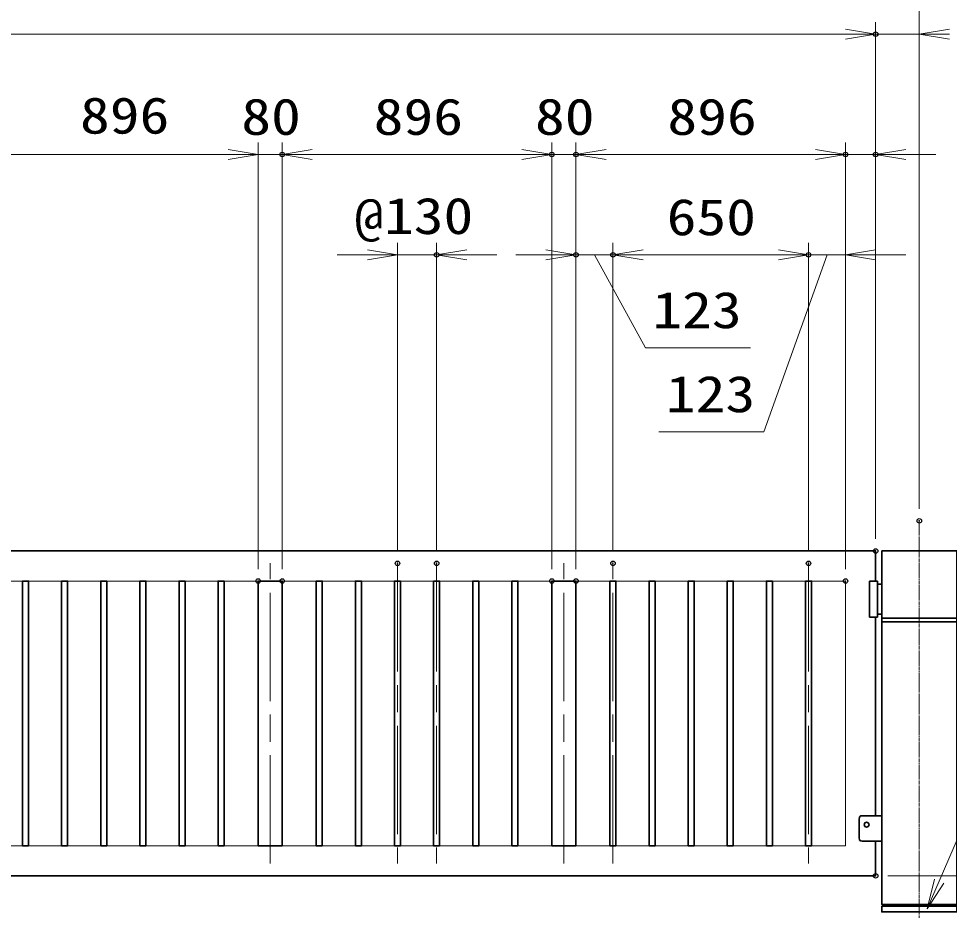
# Model space of a CAD drawing. Units: millimetres at full size. Extents: x -11880 to 11880, y -8400 to 8400.
# Drawn here: x 2010 to 5103, y -648 to 2317 of the extents above; entities that cross this region are included whole.
import ezdxf
from ezdxf.enums import TextEntityAlignment as Align

# ---------------------------------------------------------------- set-up
doc = ezdxf.new("R2010")
doc.units = ezdxf.units.MM
doc.header["$LTSCALE"] = 30
doc.header["$PDMODE"] = 32
doc.header["$PDSIZE"] = 15
doc.linetypes.add('USER2', pattern=[18, 12, -1.5, 3, -1.5])
for name, color, linetype, lineweight in [('0-1_外形線', 7, 'Continuous', 35), ('0-2_0', 7, 'Continuous', 18), ('0-3_寸法線', 4, 'Continuous', 18), ('0-5_細線', 2, 'Continuous', 35), ('0-7_軸線', 200, 'USER2', 15)]:
    doc.layers.add(name, color=color, linetype=linetype, lineweight=lineweight)
doc.layers.add('0-4_Defpoints', color=7, linetype='Continuous')
doc.styles.add('ＭＳ ゴシック', font='')
doc.styles.get('ＭＳ ゴシック').set_extended_font_data('MS Gothic')

# ---------------------------------------------------------------- blocks, each defined once
blk = doc.blocks.new('_Open')
at = {"layer": '0-2_0', "color": 4}
blk.add_line((-30, 5), (0, 0), dxfattribs=at)
blk.add_lwpolyline([(-30, -5), (0, 0), (-30, 0)], dxfattribs=at)
blk = doc.blocks.new('S39')
at = {"layer": '0-3_寸法線'}
for points in [[(2498541.2, 87837729.1), (2471790.8, 87837729.1), (2455522.6, 87800147.8), (2454330.9, 87797394.7)], [(2455063.8, 87800346.4), (2454330.9, 87797394.7), (2455981.5, 87799949.2)]]:
    blk.add_lwpolyline(points, dxfattribs=at)
at = {"layer": '0-3_寸法線', "color": 254, "style": 'ＭＳ ゴシック'}
for s, width, p in [('ベースリング', 0.75, (2475990.8, 87845429.6)), ('SS400 19t', 1.15, (2475558.8, 87839129.6))]:
    blk.add_text(s, height=3637, dxfattribs=dict(at, width=width)).set_placement(p, align=Align.BOTTOM_LEFT)
blk = doc.blocks.new('A$C71ED2D51')
at = {"layer": '0-1_外形線'}
for p, q in [((-3750, 36000), (3750, 36000)), ((-4950, 33000), (-4170, 33000)), ((-4950, 29400), (-4950, 33000)), ((-4170, 33000), (-4170, 29400)), ((-3750, 32700), (-4170, 32700)), ((-4170, 29700), (-3750, 29700)), ((-4170, 29400), (-4950, 29400)), ((-6000, 9300), (-6000, 7350)), ((-3750, 9600), (-5700, 9600)), ((-5700, 7050), (-3750, 7050)), ((3750, 750), (-3750, 750)), ((-2097, 570), (-2097, 750)), ((2097, 570), (2097, 750))]:
    blk.add_line(p, q, dxfattribs=at)
for points in [[(-3750, 36000), (3750, 36000), (3750, 750), (-3750, 750)], [(-3750, 570), (3750, 570), (3750, 0), (-3750, 0)]]:
    blk.add_lwpolyline(points, close=True, dxfattribs=at)
for centre, start, end in [((-5700, 9300), 90, 180), ((-5700, 7350), 180, 270)]:
    blk.add_arc(centre, 300, start, end, dxfattribs=at)
at = {"layer": '0-5_細線'}
for p, q in [((3750, 29310), (-3750, 29310)), ((3750, 28950), (-3750, 28950))]:
    blk.add_line(p, q, dxfattribs=at)
blk.add_circle((-5250, 8700), 240, dxfattribs=at)
at = {"layer": '0-7_軸線'}
blk.add_line((0, 39009), (0, -27189), dxfattribs=at)

msp = doc.modelspace()

# ---------------------------------------------------------------- linework, layer by layer
at = {"layer": '0-1_外形線'}
for p, q in [((4858.04, 546.63), (4858.04, 446.63)), ((4858.04, 326.63), (4858.04, -333.37)), ((4858.04, -418.37), (4858.04, -533.37)), ((-141.96, -533.37), (4858.04, -533.37))]:
    msp.add_line(p, q, dxfattribs=at)
msp.add_lwpolyline([(4858.04, 546.63), (-141.96, 546.63), (-141.96, -20.87)], dxfattribs=at)
for points in [[(2043.04, -433.37), (2023.04, -433.37), (2023.04, 446.63), (2043.04, 446.63)], [(2153.04, -433.37), (2173.04, -433.37), (2173.04, 446.63), (2153.04, 446.63)], [(2283.04, -433.37), (2303.04, -433.37), (2303.04, 446.63), (2283.04, 446.63)], [(2413.04, -433.37), (2433.04, -433.37), (2433.04, 446.63), (2413.04, 446.63)], [(2543.04, -433.37), (2563.04, -433.37), (2563.04, 446.63), (2543.04, 446.63)], [(2673.04, -433.37), (2693.04, -433.37), (2693.04, 446.63), (2673.04, 446.63)], [(2886.04, 446.63), (2806.04, 446.63), (2806.04, -433.37), (2886.04, -433.37)], [(3019.04, -433.37), (2999.04, -433.37), (2999.04, 446.63), (3019.04, 446.63)], [(3129.04, -433.37), (3149.04, -433.37), (3149.04, 446.63), (3129.04, 446.63)], [(3259.04, -433.37), (3279.04, -433.37), (3279.04, 446.63), (3259.04, 446.63)], [(3389.04, -433.37), (3409.04, -433.37), (3409.04, 446.63), (3389.04, 446.63)], [(3519.04, -433.37), (3539.04, -433.37), (3539.04, 446.63), (3519.04, 446.63)], [(3649.04, -433.37), (3669.04, -433.37), (3669.04, 446.63), (3649.04, 446.63)], [(3862.04, 446.63), (3782.04, 446.63), (3782.04, -433.37), (3862.04, -433.37)], [(3995.04, -433.37), (3975.04, -433.37), (3975.04, 446.63), (3995.04, 446.63)], [(4105.04, -433.37), (4125.04, -433.37), (4125.04, 446.63), (4105.04, 446.63)], [(4235.04, -433.37), (4255.04, -433.37), (4255.04, 446.63), (4235.04, 446.63)], [(4365.04, -433.37), (4385.04, -433.37), (4385.04, 446.63), (4365.04, 446.63)], [(4495.04, -433.37), (4515.04, -433.37), (4515.04, 446.63), (4495.04, 446.63)], [(4625.04, -433.37), (4645.04, -433.37), (4645.04, 446.63), (4625.04, 446.63)]]:
    msp.add_lwpolyline(points, close=True, dxfattribs=at)
at = {"layer": '0-2_0'}
msp.add_line((-41.96, 446.63), (4758.04, 446.63), dxfattribs=at)
msp.add_lwpolyline([(4758.04, 446.63), (4758.04, -433.37), (-41.96, -433.37), (-41.96, -212.87)], dxfattribs=at)
at = {"layer": '0-3_寸法線'}
for p, q in [((5003.04, 686.93), (5003.04, 2657.2)), ((4858.04, 586.63), (4858.04, 2305.19)), ((4858.04, 586.63), (4858.04, 2305.19)), ((5003.04, 686.93), (5003.04, 2305.19)), ((-141.96, 2265.19), (4858.04, 2265.19)), ((4758.04, 2265.19), (4658.04, 2265.19)), ((5003.04, 2265.19), (4858.04, 2265.19)), ((2806.04, 486.63), (2806.04, 1905.19)), ((2806.04, 486.63), (2806.04, 1905.19)), ((2886.04, 486.63), (2886.04, 1905.19)), ((2886.04, 486.63), (2886.04, 1905.19)), ((3782.04, 486.63), (3782.04, 1905.19)), ((3782.04, 486.63), (3782.04, 1905.19)), ((3862.04, 486.63), (3862.04, 1905.19)), ((3862.04, 486.63), (3862.04, 1905.19)), ((4758.04, 486.63), (4758.04, 1905.19)), ((4758.04, 486.63), (4758.04, 1905.19)), ((4858.04, 586.63), (4858.04, 1905.19)), ((2806.04, 1865.19), (1910.04, 1865.19)), ((2010.04, 1865.19), (2110.04, 1865.19)), ((2706.04, 1865.19), (2606.04, 1865.19)), ((2806.04, 1865.19), (2886.04, 1865.19)), ((2886.04, 1865.19), (3782.04, 1865.19)), ((2986.04, 1865.19), (3086.04, 1865.19)), ((3682.04, 1865.19), (3582.04, 1865.19)), ((3782.04, 1865.19), (3862.04, 1865.19)), ((3862.04, 1865.19), (4758.04, 1865.19)), ((3962.04, 1865.19), (4062.04, 1865.19)), ((4658.04, 1865.19), (4558.04, 1865.19)), ((4758.04, 1865.19), (4858.04, 1865.19)), ((4958.04, 1865.19), (5058.04, 1865.19)), ((3269.04, 545.63), (3269.04, 1571.37)), ((3399.04, 545.63), (3399.04, 1571.37)), ((3862.04, 486.63), (3862.04, 1571.37)), ((3985.04, 545.63), (3985.04, 1571.37)), ((3985.04, 545.63), (3985.04, 1571.37)), ((4635.04, 545.63), (4635.04, 1571.37)), ((4635.04, 545.63), (4635.04, 1571.37)), ((4758.04, 486.63), (4758.04, 1571.37)), ((3169.04, 1531.37), (3069.04, 1531.37)), ((3269.04, 1531.37), (3399.04, 1531.37)), ((3499.04, 1531.37), (3599.04, 1531.37)), ((3762.04, 1531.37), (3662.04, 1531.37)), ((3985.04, 1531.37), (3862.04, 1531.37)), ((4635.04, 1531.37), (3985.04, 1531.37)), ((4085.04, 1531.37), (4185.04, 1531.37)), ((4535.04, 1531.37), (4435.04, 1531.37)), ((4758.04, 1531.37), (4635.04, 1531.37)), ((4858.04, 1531.37), (4958.04, 1531.37)), ((4898.04, -533.37), (6840.27, -533.37)), ((4898.04, -533.37), (6840.27, -533.37))]:
    msp.add_line(p, q, dxfattribs=at)
for points in [[(3923.54, 1531.37), (4092.83, 1222.37), (4441.63, 1222.37)], [(4696.54, 1531.37), (4486.56, 942.99), (4137.76, 942.99)]]:
    msp.add_lwpolyline(points, dxfattribs=at)
at = {"layer": '0-4_Defpoints'}
for p in [(4858.04, 2265.19), (2886.04, 1865.19), (3782.04, 1865.19), (3862.04, 1865.19), (4758.04, 1865.19), (4858.04, 1865.19), (3399.04, 1531.37), (3862.04, 1531.37), (3985.04, 1531.37), (4635.04, 1531.37), (5003.04, 646.93), (4858.04, 546.63), (3269.04, 505.63), (3399.04, 505.63), (3985.04, 505.63), (4635.04, 505.63), (2806.04, 446.63), (2886.04, 446.63), (3782.04, 446.63), (3862.04, 446.63), (4758.04, 446.63), (4858.04, -533.37)]:
    msp.add_point(p, dxfattribs=at)
at = {"layer": '0-7_軸線'}
for p, q in [((2846.04, -492.37), (2846.04, 505.63)), ((3269.04, 505.63), (3269.04, -492.37)), ((3399.04, 505.63), (3399.04, -492.37)), ((3822.04, -492.37), (3822.04, 505.63)), ((3985.04, -492.37), (3985.04, 505.63)), ((4635.04, 505.63), (4635.04, -492.37))]:
    msp.add_line(p, q, dxfattribs=at)

# ---------------------------------------------------------------- block references
at = {"layer": '0-1_外形線', "xscale": 0.03333333, "yscale": 0.03333333}
msp.add_blockref('A$C71ED2D51', (5003.04, -653.37), dxfattribs=at)
at = {"layer": '0-3_寸法線'}
for name, p, xscale, yscale in [('_Open', (4858.04, 2265.19), 3.333333, 3.333333), ('_Open', (4858.04, 2265.19), 3.333333, 3.333333), ('_Open', (2806.04, 1865.19), 3.333333, 3.333333), ('_Open', (2806.04, 1865.19), 3.333333, 3.333333), ('_Open', (3782.04, 1865.19), 3.333333, 3.333333), ('_Open', (3782.04, 1865.19), 3.333333, 3.333333), ('_Open', (4758.04, 1865.19), 3.333333, 3.333333), ('_Open', (4758.04, 1865.19), 3.333333, 3.333333), ('_Open', (3269.04, 1531.37), 3.333333, 3.333333), ('_Open', (3862.04, 1531.37), 3.333333, 3.333333), ('_Open', (4635.04, 1531.37), 3.333333, 3.333333), ('_Open', (4635.04, 1531.37), 3.333333, 3.333333), ('S39', (-76781.76, -2927222.78), 0.03333333, 0.03333333)]:
    msp.add_blockref(name, p, dxfattribs=dict(at, xscale=xscale, yscale=yscale))
at = {"layer": '0-3_寸法線', "xscale": 3.333333, "yscale": 3.333333, "rotation": 180}
for p in [(5003.04, 2265.19), (2886.04, 1865.19), (2886.04, 1865.19), (3862.04, 1865.19), (3862.04, 1865.19), (4858.04, 1865.19), (3399.04, 1531.37), (3985.04, 1531.37), (3985.04, 1531.37), (4758.04, 1531.37)]:
    msp.add_blockref('_Open', p, dxfattribs=at)

# ---------------------------------------------------------------- texts
at = {"layer": '0-3_寸法線', "color": 254, "style": 'ＭＳ ゴシック', "width": 1.2}
for s, p in [('896', (2214.04, 1897.87)), ('80', (2750.04, 1893.87)), ('896', (3190.04, 1893.87)), ('80', (3726.04, 1893.87)), ('896', (4166.04, 1893.87)), ('@130', (3125.24, 1564.06)), ('650', (4163.64, 1560.06)), ('123', (4116.03, 1251.05)), ('123', (4160.96, 971.67))]:
    msp.add_text(s, height=121.2, dxfattribs=at).set_placement(p, align=Align.BOTTOM_LEFT)

doc.saveas('drawing.dxf')
